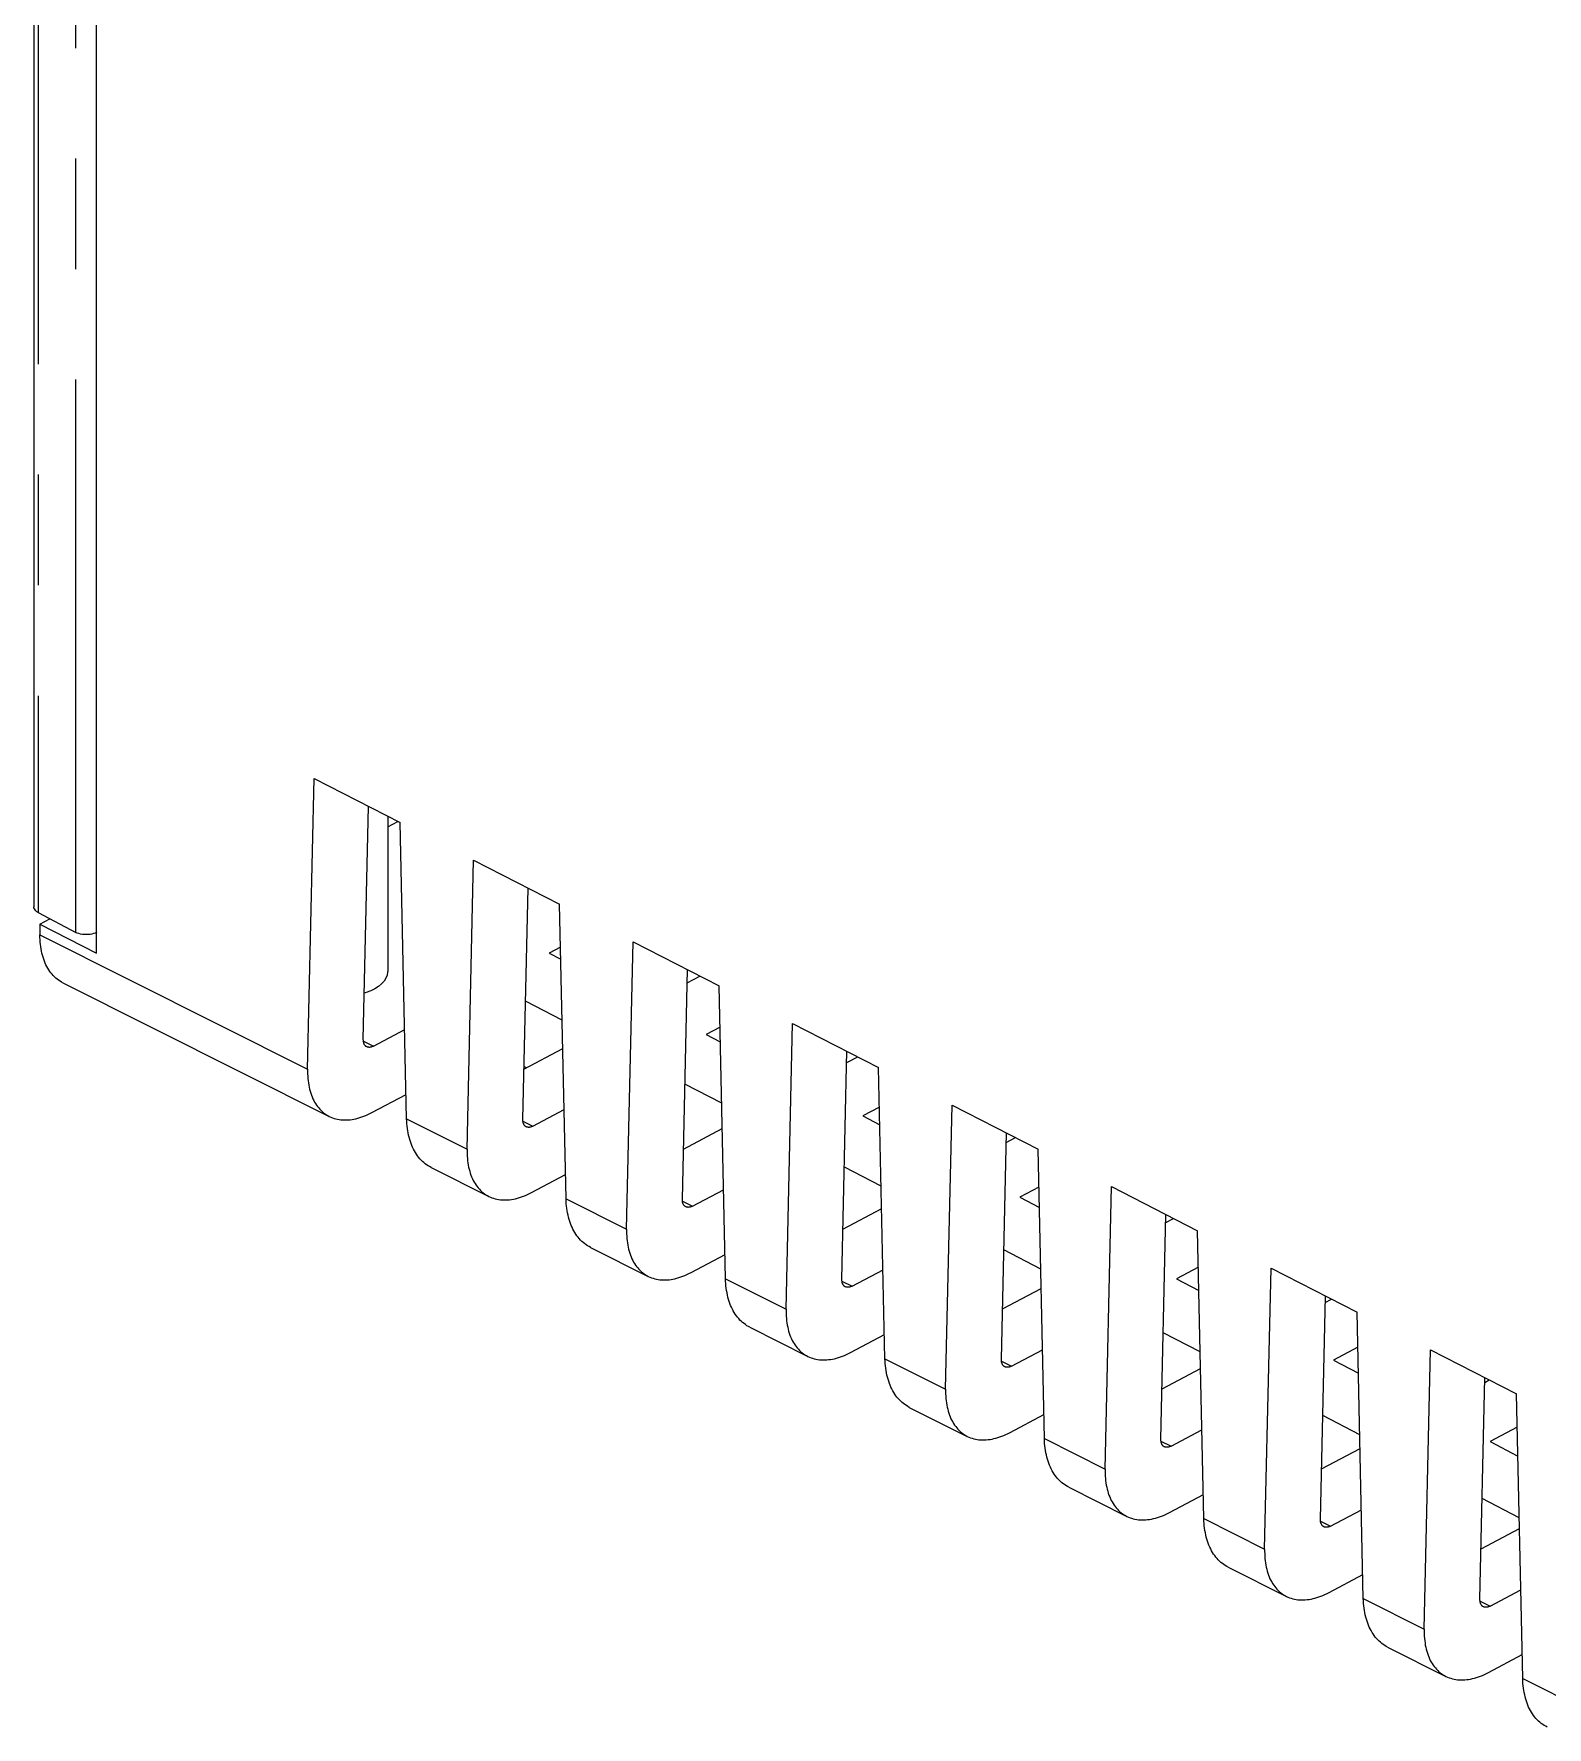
# Model space of a CAD drawing. Extents: x 0 to 34, y -0.3 to 21.7.
# Drawn here: x 26.034 to 27.954, y 6.293 to 8.441 of the extents above; entities that cross this region are included whole.
import ezdxf

# ---------------------------------------------------------------- set-up
doc = ezdxf.new("R2010")
doc.units = 0
doc.header["$LTSCALE"] = 1.87
doc.linetypes.add('CENTER', pattern=[0.6, 0.375, -0.075, 0.075, -0.075])
doc.layers.get('0').update_dxf_attribs({"linetype": 'CONTINUOUS'})
doc.layers.add('DEFAULT_1', color=7, linetype='CENTER')

msp = doc.modelspace()

# ---------------------------------------------------------------- linework, layer by layer
at = {"color": 7, "linetype": 'CONTINUOUS'}
for p, q in [((26.0337, 10.9726), (26.0337, 7.3338)), ((26.1134, 7.2753), (26.1134, 10.9306)), ((26.381, 7.128), (26.3893, 7.4966)), ((26.3893, 7.4966), (26.4985, 7.4407)), ((26.4517, 7.1658), (26.4584, 7.4613)), ((26.4827, 7.4488), (26.4827, 7.2523)), ((26.4827, 7.4353), (26.4957, 7.4422)), ((26.5067, 7.065), (26.4985, 7.4407)), ((26.5834, 7.0265), (26.5916, 7.3931)), ((26.5916, 7.3931), (26.7008, 7.3372)), ((26.6541, 7.0643), (26.6607, 7.3577)), ((26.0392, 7.3268), (26.087, 7.3015)), ((26.709, 6.9635), (26.7008, 7.3372)), ((26.0414, 7.3121), (26.0542, 7.3188)), ((26.0414, 7.3121), (26.1134, 7.2753)), ((26.0414, 7.3121), (26.0414, 7.2983)), ((26.702, 7.2829), (26.6877, 7.2753)), ((26.7858, 6.9251), (26.794, 7.2895)), ((26.794, 7.2895), (26.9032, 7.2337)), ((26.6877, 7.2753), (26.7024, 7.2677)), ((26.8565, 6.9628), (26.8631, 7.2542)), ((26.8627, 7.2376), (26.8788, 7.2461)), ((26.0707, 7.2374), (26.4085, 7.068)), ((26.9113, 6.8621), (26.9032, 7.2337)), ((26.7041, 7.1899), (26.6575, 7.2141)), ((26.4646, 7.1571), (26.5043, 7.1781)), ((26.9043, 7.1813), (26.8867, 7.172)), ((26.9882, 6.8236), (26.9963, 7.186)), ((26.9963, 7.186), (27.1055, 7.1301)), ((26.6555, 7.1279), (26.7049, 7.154)), ((26.8867, 7.172), (26.9047, 7.1626)), ((27.0589, 6.8613), (27.0654, 7.1506)), ((27.0651, 7.1362), (27.0791, 7.1436)), ((26.6588, 7.1296), (26.6556, 7.1313)), ((27.1136, 6.7606), (27.1055, 7.1301)), ((26.4627, 7.073), (26.5061, 7.0959)), ((26.9065, 7.0847), (26.8598, 7.109)), ((26.667, 7.0556), (26.7066, 7.0766)), ((27.1066, 7.0798), (27.0856, 7.0687)), ((27.0856, 7.0687), (27.1071, 7.0575)), ((27.1906, 6.7221), (27.1987, 7.0824)), ((27.1987, 7.0824), (27.3079, 7.0266)), ((26.8579, 7.0265), (26.9072, 7.0526)), ((27.2613, 6.7599), (27.2677, 7.0471)), ((27.2675, 7.0348), (27.2794, 7.0411)), ((27.3159, 6.6592), (27.3079, 7.0266)), ((27.1088, 6.9796), (27.0621, 7.0038)), ((26.5377, 7.0033), (26.6109, 6.9665)), ((26.6651, 6.9715), (26.7084, 6.9944)), ((26.8694, 6.9541), (26.9089, 6.975)), ((27.3089, 6.9783), (27.2846, 6.9654)), ((27.2846, 6.9654), (27.3095, 6.9524)), ((27.393, 6.6206), (27.401, 6.9789)), ((27.401, 6.9789), (27.5102, 6.923)), ((27.0603, 6.9251), (27.1095, 6.9511)), ((27.4637, 6.6584), (27.4701, 6.9435)), ((27.4699, 6.9334), (27.4797, 6.9386)), ((27.5182, 6.5578), (27.5102, 6.923)), ((26.74, 6.9018), (26.8133, 6.865)), ((27.3112, 6.8744), (27.2644, 6.8987)), ((26.8675, 6.87), (26.9107, 6.8928)), ((27.5112, 6.8767), (27.4835, 6.862)), ((27.5953, 6.5191), (27.6034, 6.8753)), ((27.6034, 6.8753), (27.7126, 6.8195)), ((27.0718, 6.8526), (27.1112, 6.8735)), ((27.4835, 6.862), (27.5119, 6.8473)), ((27.2627, 6.8237), (27.3118, 6.8497)), ((27.6661, 6.5569), (27.6724, 6.84)), ((27.6723, 6.832), (27.68, 6.8361)), ((27.7205, 6.4563), (27.7126, 6.8195)), ((26.9422, 6.8004), (27.0157, 6.7635)), ((27.0699, 6.7685), (27.113, 6.7913)), ((27.5136, 6.7692), (27.4667, 6.7936)), ((27.2742, 6.7512), (27.3135, 6.772)), ((27.7135, 6.7752), (27.6825, 6.7587)), ((27.7977, 6.4176), (27.8057, 6.7718)), ((27.8057, 6.7718), (27.9149, 6.7159)), ((27.4651, 6.7223), (27.5141, 6.7482)), ((27.6825, 6.7587), (27.7143, 6.7422)), ((27.8685, 6.4554), (27.8748, 6.7364)), ((27.8747, 6.7306), (27.8803, 6.7336)), ((27.9228, 6.3549), (27.9149, 6.7159)), ((27.1445, 6.6989), (27.2181, 6.6621)), ((27.2723, 6.667), (27.3153, 6.6898)), ((27.716, 6.6641), (27.669, 6.6885)), ((27.4766, 6.6497), (27.5158, 6.6704)), ((27.9158, 6.6736), (27.8814, 6.6554)), ((27.6675, 6.6209), (27.7164, 6.6468)), ((27.8814, 6.6554), (27.9166, 6.6371)), ((27.3468, 6.5975), (27.4205, 6.5606)), ((27.4747, 6.5655), (27.5176, 6.5882)), ((27.9184, 6.5589), (27.8713, 6.5834)), ((27.679, 6.5482), (27.7181, 6.5689)), ((27.8699, 6.5195), (27.9187, 6.5453)), ((27.5491, 6.496), (27.6229, 6.4591)), ((27.6771, 6.464), (27.7199, 6.4867)), ((27.8814, 6.4467), (27.9204, 6.4673)), ((27.7514, 6.3946), (27.8253, 6.3576)), ((27.8795, 6.3625), (27.9222, 6.3852))]:
    msp.add_line(p, q, dxfattribs=at)
for points in [[(26.0392, 7.3268), (26.0376, 7.3277), (26.0362, 7.3288), (26.0352, 7.3299), (26.0344, 7.3312), (26.0339, 7.3325), (26.0337, 7.3338)], [(26.0707, 7.2374), (26.0688, 7.2384), (26.067, 7.2395), (26.0651, 7.2408), (26.0634, 7.2421), (26.0616, 7.2435), (26.06, 7.245), (26.0584, 7.2466), (26.0569, 7.2483), (26.0554, 7.2501), (26.054, 7.252), (26.0527, 7.2539), (26.0514, 7.256), (26.0502, 7.2581), (26.0491, 7.2603), (26.0481, 7.2626), (26.0471, 7.2649), (26.0462, 7.2674), (26.0454, 7.2699), (26.0446, 7.2724), (26.044, 7.2751), (26.0434, 7.2778), (26.0429, 7.2806), (26.0424, 7.2834), (26.0421, 7.2863), (26.0418, 7.2892), (26.0416, 7.2922), (26.0415, 7.2952), (26.0414, 7.2983)], [(26.1135, 7.3015), (26.1116, 7.3006), (26.1096, 7.2999), (26.1074, 7.2993), (26.1051, 7.2989), (26.1026, 7.2986), (26.1002, 7.2986), (26.0977, 7.2986), (26.0953, 7.2989), (26.093, 7.2993), (26.0908, 7.2999), (26.0888, 7.3006), (26.087, 7.3015)], [(26.4827, 7.2523), (26.4826, 7.2509), (26.4819, 7.247), (26.4803, 7.2433), (26.478, 7.2397), (26.4748, 7.2362), (26.471, 7.233), (26.4664, 7.23), (26.4612, 7.2273), (26.4555, 7.225), (26.453, 7.2242)], [(26.4561, 7.1563), (26.4556, 7.1566), (26.4551, 7.1569), (26.4547, 7.1572), (26.4543, 7.1576), (26.454, 7.158), (26.4536, 7.1584), (26.4533, 7.1589), (26.453, 7.1594), (26.4528, 7.1599), (26.4525, 7.1605), (26.4523, 7.1611), (26.4522, 7.1617), (26.452, 7.1623), (26.4519, 7.163), (26.4518, 7.1637), (26.4518, 7.1644), (26.4517, 7.1651), (26.4517, 7.1658)], [(26.4646, 7.1571), (26.464, 7.1568), (26.4634, 7.1565), (26.4627, 7.1563), (26.4621, 7.1561), (26.4615, 7.1559), (26.4609, 7.1558), (26.4603, 7.1557), (26.4597, 7.1556), (26.4592, 7.1556), (26.4586, 7.1557), (26.4581, 7.1557), (26.4575, 7.1558), (26.457, 7.156), (26.4565, 7.1561), (26.4561, 7.1563)], [(26.381, 7.128), (26.381, 7.125), (26.381, 7.122), (26.3812, 7.119), (26.3814, 7.1161), (26.3817, 7.1133), (26.382, 7.1105), (26.3825, 7.1077), (26.383, 7.1051), (26.3836, 7.1025), (26.3843, 7.0999), (26.385, 7.0975), (26.3859, 7.0951), (26.3868, 7.0927), (26.3878, 7.0905), (26.3888, 7.0883), (26.3899, 7.0862), (26.3911, 7.0842), (26.3924, 7.0823), (26.3937, 7.0804), (26.3951, 7.0787), (26.3966, 7.077), (26.3982, 7.0754), (26.3998, 7.0739), (26.4014, 7.0726), (26.4031, 7.0713), (26.4049, 7.0701), (26.4068, 7.069), (26.4085, 7.068)], [(26.4085, 7.068), (26.4106, 7.0671), (26.4126, 7.0662), (26.4146, 7.0655), (26.4167, 7.0649), (26.4189, 7.0644), (26.4211, 7.064), (26.4233, 7.0637), (26.4255, 7.0636), (26.4278, 7.0635), (26.4302, 7.0635), (26.4326, 7.0636), (26.435, 7.0638), (26.4374, 7.0642), (26.4398, 7.0646), (26.4423, 7.0651), (26.4448, 7.0657), (26.4473, 7.0665), (26.4499, 7.0673), (26.4524, 7.0682), (26.455, 7.0693), (26.4576, 7.0704), (26.4601, 7.0716), (26.4627, 7.073)], [(26.5377, 7.0033), (26.5358, 7.0043), (26.5339, 7.0054), (26.532, 7.0066), (26.5302, 7.008), (26.5284, 7.0094), (26.5267, 7.011), (26.525, 7.0126), (26.5235, 7.0143), (26.5219, 7.0161), (26.5205, 7.018), (26.5191, 7.02), (26.5178, 7.0221), (26.5165, 7.0243), (26.5154, 7.0265), (26.5143, 7.0288), (26.5132, 7.0312), (26.5123, 7.0337), (26.5114, 7.0362), (26.5106, 7.0388), (26.5098, 7.0415), (26.5092, 7.0442), (26.5086, 7.047), (26.5081, 7.0499), (26.5077, 7.0528), (26.5073, 7.0558), (26.507, 7.0588), (26.5069, 7.0619), (26.5067, 7.065)], [(26.6585, 7.0549), (26.658, 7.0551), (26.6575, 7.0554), (26.6571, 7.0557), (26.6567, 7.0561), (26.6564, 7.0565), (26.656, 7.0569), (26.6557, 7.0574), (26.6554, 7.0579), (26.6552, 7.0584), (26.6549, 7.059), (26.6547, 7.0596), (26.6546, 7.0602), (26.6544, 7.0608), (26.6543, 7.0615), (26.6542, 7.0622), (26.6541, 7.0629), (26.6541, 7.0636), (26.6541, 7.0643)], [(26.667, 7.0556), (26.6664, 7.0553), (26.6658, 7.055), (26.6651, 7.0548), (26.6645, 7.0546), (26.6639, 7.0544), (26.6633, 7.0543), (26.6627, 7.0542), (26.6621, 7.0541), (26.6615, 7.0541), (26.661, 7.0542), (26.6604, 7.0542), (26.6599, 7.0543), (26.6594, 7.0545), (26.6589, 7.0547), (26.6585, 7.0549)], [(26.5834, 7.0265), (26.5834, 7.0235), (26.5834, 7.0205), (26.5835, 7.0175), (26.5838, 7.0146), (26.584, 7.0118), (26.5844, 7.009), (26.5849, 7.0063), (26.5854, 7.0036), (26.586, 7.001), (26.5867, 6.9984), (26.5874, 6.996), (26.5883, 6.9936), (26.5892, 6.9912), (26.5901, 6.989), (26.5912, 6.9868), (26.5923, 6.9847), (26.5935, 6.9827), (26.5948, 6.9808), (26.5961, 6.9789), (26.5975, 6.9772), (26.599, 6.9755), (26.6005, 6.9739), (26.6021, 6.9725), (26.6038, 6.9711), (26.6055, 6.9698), (26.6073, 6.9686), (26.6091, 6.9675), (26.6109, 6.9665)], [(26.6109, 6.9665), (26.613, 6.9656), (26.615, 6.9648), (26.617, 6.9641), (26.6191, 6.9635), (26.6213, 6.963), (26.6234, 6.9626), (26.6257, 6.9623), (26.6279, 6.9621), (26.6302, 6.962), (26.6326, 6.962), (26.6349, 6.9621), (26.6373, 6.9623), (26.6398, 6.9627), (26.6422, 6.9631), (26.6447, 6.9636), (26.6472, 6.9643), (26.6497, 6.965), (26.6523, 6.9658), (26.6548, 6.9668), (26.6574, 6.9678), (26.66, 6.9689), (26.6625, 6.9701), (26.6651, 6.9715)], [(26.74, 6.9018), (26.7381, 6.9028), (26.7362, 6.904), (26.7343, 6.9052), (26.7325, 6.9066), (26.7307, 6.908), (26.729, 6.9095), (26.7273, 6.9112), (26.7258, 6.9129), (26.7242, 6.9147), (26.7228, 6.9166), (26.7214, 6.9186), (26.7201, 6.9207), (26.7188, 6.9228), (26.7177, 6.9251), (26.7166, 6.9274), (26.7155, 6.9298), (26.7146, 6.9322), (26.7137, 6.9348), (26.7129, 6.9374), (26.7121, 6.94), (26.7115, 6.9428), (26.7109, 6.9456), (26.7104, 6.9484), (26.71, 6.9514), (26.7096, 6.9543), (26.7093, 6.9573), (26.7092, 6.9604), (26.709, 6.9635)], [(26.8609, 6.9534), (26.8604, 6.9536), (26.8599, 6.9539), (26.8595, 6.9543), (26.8591, 6.9546), (26.8588, 6.955), (26.8584, 6.9555), (26.8581, 6.9559), (26.8578, 6.9564), (26.8576, 6.9569), (26.8573, 6.9575), (26.8571, 6.9581), (26.8569, 6.9587), (26.8568, 6.9593), (26.8567, 6.96), (26.8566, 6.9607), (26.8565, 6.9614), (26.8565, 6.9621), (26.8565, 6.9628)], [(26.8694, 6.9541), (26.8688, 6.9538), (26.8682, 6.9535), (26.8675, 6.9533), (26.8669, 6.9531), (26.8663, 6.9529), (26.8657, 6.9528), (26.8651, 6.9527), (26.8645, 6.9527), (26.8639, 6.9526), (26.8634, 6.9527), (26.8628, 6.9527), (26.8623, 6.9528), (26.8618, 6.953), (26.8613, 6.9532), (26.8609, 6.9534)], [(26.7858, 6.9251), (26.7858, 6.922), (26.7858, 6.919), (26.7859, 6.916), (26.7861, 6.9131), (26.7864, 6.9103), (26.7868, 6.9075), (26.7872, 6.9048), (26.7878, 6.9021), (26.7884, 6.8995), (26.7891, 6.8969), (26.7898, 6.8945), (26.7906, 6.8921), (26.7916, 6.8897), (26.7925, 6.8875), (26.7936, 6.8853), (26.7947, 6.8832), (26.7959, 6.8812), (26.7972, 6.8793), (26.7985, 6.8774), (26.7999, 6.8757), (26.8014, 6.874), (26.8029, 6.8724), (26.8045, 6.871), (26.8062, 6.8696), (26.8079, 6.8683), (26.8097, 6.8671), (26.8115, 6.866), (26.8133, 6.865)], [(26.8133, 6.865), (26.8154, 6.8641), (26.8174, 6.8633), (26.8194, 6.8626), (26.8215, 6.862), (26.8236, 6.8615), (26.8258, 6.8611), (26.8281, 6.8608), (26.8303, 6.8606), (26.8326, 6.8605), (26.835, 6.8605), (26.8373, 6.8606), (26.8397, 6.8608), (26.8422, 6.8612), (26.8446, 6.8616), (26.8471, 6.8621), (26.8496, 6.8628), (26.8521, 6.8635), (26.8547, 6.8643), (26.8572, 6.8653), (26.8598, 6.8663), (26.8623, 6.8674), (26.8649, 6.8687), (26.8675, 6.87)], [(26.9422, 6.8004), (26.9404, 6.8014), (26.9385, 6.8025), (26.9366, 6.8038), (26.9348, 6.8051), (26.933, 6.8066), (26.9313, 6.8081), (26.9296, 6.8097), (26.9281, 6.8114), (26.9265, 6.8133), (26.9251, 6.8152), (26.9237, 6.8171), (26.9224, 6.8192), (26.9211, 6.8214), (26.92, 6.8236), (26.9189, 6.8259), (26.9178, 6.8283), (26.9169, 6.8308), (26.916, 6.8333), (26.9152, 6.8359), (26.9144, 6.8386), (26.9138, 6.8413), (26.9132, 6.8441), (26.9127, 6.847), (26.9123, 6.8499), (26.9119, 6.8529), (26.9116, 6.8559), (26.9114, 6.859), (26.9113, 6.8621)], [(27.0632, 6.8519), (27.0628, 6.8521), (27.0623, 6.8524), (27.0619, 6.8528), (27.0615, 6.8531), (27.0612, 6.8535), (27.0608, 6.854), (27.0605, 6.8544), (27.0602, 6.8549), (27.06, 6.8555), (27.0597, 6.856), (27.0595, 6.8566), (27.0593, 6.8572), (27.0592, 6.8578), (27.0591, 6.8585), (27.059, 6.8592), (27.0589, 6.8599), (27.0589, 6.8606), (27.0589, 6.8613)], [(27.0718, 6.8526), (27.0712, 6.8523), (27.0705, 6.8521), (27.0699, 6.8518), (27.0693, 6.8516), (27.0687, 6.8514), (27.0681, 6.8513), (27.0675, 6.8512), (27.0669, 6.8512), (27.0663, 6.8512), (27.0658, 6.8512), (27.0652, 6.8512), (27.0647, 6.8513), (27.0642, 6.8515), (27.0637, 6.8517), (27.0632, 6.8519)], [(26.9882, 6.8236), (26.9881, 6.8205), (26.9882, 6.8175), (26.9883, 6.8146), (26.9885, 6.8117), (26.9888, 6.8088), (26.9892, 6.806), (26.9896, 6.8033), (26.9902, 6.8006), (26.9908, 6.798), (26.9914, 6.7955), (26.9922, 6.793), (26.993, 6.7906), (26.9939, 6.7883), (26.9949, 6.786), (26.996, 6.7838), (26.9971, 6.7817), (26.9983, 6.7797), (26.9996, 6.7778), (27.0009, 6.776), (27.0023, 6.7742), (27.0038, 6.7725), (27.0053, 6.771), (27.0069, 6.7695), (27.0086, 6.7681), (27.0103, 6.7668), (27.0121, 6.7656), (27.0139, 6.7645), (27.0157, 6.7636)], [(27.0157, 6.7636), (27.0178, 6.7626), (27.0198, 6.7618), (27.0218, 6.7611), (27.0239, 6.7605), (27.026, 6.76), (27.0282, 6.7596), (27.0305, 6.7593), (27.0327, 6.7591), (27.035, 6.759), (27.0374, 6.759), (27.0397, 6.7591), (27.0421, 6.7594), (27.0446, 6.7597), (27.047, 6.7601), (27.0495, 6.7606), (27.052, 6.7613), (27.0545, 6.762), (27.0571, 6.7628), (27.0596, 6.7638), (27.0622, 6.7648), (27.0647, 6.7659), (27.0673, 6.7672), (27.0699, 6.7685)], [(27.1445, 6.6989), (27.1427, 6.6999), (27.1408, 6.7011), (27.1389, 6.7023), (27.1371, 6.7037), (27.1353, 6.7051), (27.1336, 6.7066), (27.1319, 6.7083), (27.1304, 6.71), (27.1288, 6.7118), (27.1274, 6.7137), (27.126, 6.7157), (27.1247, 6.7178), (27.1234, 6.7199), (27.1223, 6.7222), (27.1212, 6.7245), (27.1201, 6.7269), (27.1192, 6.7293), (27.1183, 6.7319), (27.1175, 6.7345), (27.1167, 6.7372), (27.1161, 6.7399), (27.1155, 6.7427), (27.115, 6.7456), (27.1146, 6.7485), (27.1142, 6.7514), (27.1139, 6.7545), (27.1137, 6.7575), (27.1136, 6.7606)], [(27.2656, 6.7504), (27.2651, 6.7507), (27.2647, 6.7509), (27.2643, 6.7513), (27.2639, 6.7516), (27.2635, 6.752), (27.2632, 6.7525), (27.2629, 6.7529), (27.2626, 6.7534), (27.2623, 6.754), (27.2621, 6.7545), (27.2619, 6.7551), (27.2617, 6.7557), (27.2616, 6.7563), (27.2615, 6.757), (27.2614, 6.7577), (27.2613, 6.7584), (27.2613, 6.7591), (27.2613, 6.7599)], [(27.2742, 6.7512), (27.2736, 6.7508), (27.2729, 6.7506), (27.2723, 6.7503), (27.2717, 6.7501), (27.2711, 6.7499), (27.2705, 6.7498), (27.2699, 6.7497), (27.2693, 6.7497), (27.2687, 6.7497), (27.2682, 6.7497), (27.2676, 6.7498), (27.2671, 6.7499), (27.2666, 6.75), (27.2661, 6.7502), (27.2656, 6.7504)], [(27.1906, 6.7221), (27.1905, 6.719), (27.1906, 6.716), (27.1907, 6.7131), (27.1909, 6.7102), (27.1912, 6.7073), (27.1916, 6.7045), (27.192, 6.7018), (27.1926, 6.6991), (27.1932, 6.6965), (27.1938, 6.694), (27.1946, 6.6915), (27.1954, 6.6891), (27.1963, 6.6868), (27.1973, 6.6845), (27.1984, 6.6823), (27.1995, 6.6803), (27.2007, 6.6782), (27.202, 6.6763), (27.2033, 6.6745), (27.2047, 6.6727), (27.2062, 6.671), (27.2077, 6.6695), (27.2093, 6.668), (27.211, 6.6666), (27.2127, 6.6653), (27.2145, 6.6641), (27.2163, 6.663), (27.2181, 6.6621)], [(27.2181, 6.6621), (27.2202, 6.6611), (27.2222, 6.6603), (27.2242, 6.6596), (27.2263, 6.659), (27.2284, 6.6585), (27.2306, 6.6581), (27.2328, 6.6578), (27.2351, 6.6576), (27.2374, 6.6575), (27.2397, 6.6575), (27.2421, 6.6576), (27.2445, 6.6579), (27.247, 6.6582), (27.2494, 6.6586), (27.2519, 6.6592), (27.2544, 6.6598), (27.2569, 6.6605), (27.2594, 6.6613), (27.262, 6.6623), (27.2646, 6.6633), (27.2671, 6.6644), (27.2697, 6.6657), (27.2723, 6.667)], [(27.3468, 6.5975), (27.345, 6.5985), (27.3431, 6.5996), (27.3412, 6.6009), (27.3394, 6.6022), (27.3376, 6.6037), (27.3359, 6.6052), (27.3342, 6.6068), (27.3327, 6.6086), (27.3311, 6.6104), (27.3297, 6.6123), (27.3283, 6.6143), (27.327, 6.6163), (27.3257, 6.6185), (27.3246, 6.6207), (27.3235, 6.623), (27.3224, 6.6254), (27.3215, 6.6279), (27.3206, 6.6304), (27.3198, 6.633), (27.319, 6.6357), (27.3184, 6.6385), (27.3178, 6.6413), (27.3173, 6.6441), (27.3168, 6.647), (27.3165, 6.65), (27.3162, 6.653), (27.316, 6.6561), (27.3159, 6.6592)], [(27.468, 6.6489), (27.4675, 6.6492), (27.4671, 6.6495), (27.4667, 6.6498), (27.4663, 6.6501), (27.4659, 6.6505), (27.4656, 6.651), (27.4653, 6.6514), (27.465, 6.6519), (27.4647, 6.6525), (27.4645, 6.653), (27.4643, 6.6536), (27.4641, 6.6542), (27.464, 6.6549), (27.4639, 6.6555), (27.4638, 6.6562), (27.4637, 6.6569), (27.4637, 6.6576), (27.4637, 6.6584)], [(27.4766, 6.6497), (27.476, 6.6494), (27.4753, 6.6491), (27.4747, 6.6488), (27.4741, 6.6486), (27.4735, 6.6485), (27.4729, 6.6483), (27.4723, 6.6482), (27.4717, 6.6482), (27.4711, 6.6482), (27.4706, 6.6482), (27.47, 6.6483), (27.4695, 6.6484), (27.469, 6.6485), (27.4685, 6.6487), (27.468, 6.6489)], [(27.393, 6.6206), (27.3929, 6.6175), (27.393, 6.6145), (27.3931, 6.6116), (27.3933, 6.6087), (27.3936, 6.6058), (27.394, 6.603), (27.3944, 6.6003), (27.3949, 6.5976), (27.3956, 6.595), (27.3962, 6.5925), (27.397, 6.59), (27.3978, 6.5876), (27.3987, 6.5853), (27.3997, 6.583), (27.4008, 6.5809), (27.4019, 6.5788), (27.4031, 6.5767), (27.4044, 6.5748), (27.4057, 6.573), (27.4071, 6.5712), (27.4086, 6.5696), (27.4101, 6.568), (27.4117, 6.5665), (27.4134, 6.5651), (27.4151, 6.5638), (27.4169, 6.5626), (27.4187, 6.5615), (27.4205, 6.5606)], [(27.4205, 6.5606), (27.4225, 6.5596), (27.4245, 6.5588), (27.4266, 6.5581), (27.4287, 6.5575), (27.4308, 6.557), (27.433, 6.5566), (27.4352, 6.5563), (27.4375, 6.5561), (27.4398, 6.556), (27.4421, 6.556), (27.4445, 6.5562), (27.4469, 6.5564), (27.4493, 6.5567), (27.4518, 6.5571), (27.4543, 6.5577), (27.4568, 6.5583), (27.4593, 6.559), (27.4618, 6.5599), (27.4644, 6.5608), (27.467, 6.5618), (27.4695, 6.563), (27.4721, 6.5642), (27.4747, 6.5655)], [(27.5491, 6.496), (27.5473, 6.497), (27.5454, 6.4982), (27.5435, 6.4994), (27.5417, 6.5008), (27.5399, 6.5022), (27.5382, 6.5038), (27.5365, 6.5054), (27.535, 6.5071), (27.5334, 6.5089), (27.532, 6.5108), (27.5306, 6.5128), (27.5293, 6.5149), (27.528, 6.517), (27.5269, 6.5193), (27.5257, 6.5216), (27.5247, 6.524), (27.5238, 6.5265), (27.5229, 6.529), (27.5221, 6.5316), (27.5213, 6.5343), (27.5207, 6.537), (27.5201, 6.5398), (27.5196, 6.5427), (27.5191, 6.5456), (27.5188, 6.5486), (27.5185, 6.5516), (27.5183, 6.5546), (27.5182, 6.5578)], [(27.6704, 6.5474), (27.6699, 6.5477), (27.6695, 6.548), (27.6691, 6.5483), (27.6687, 6.5487), (27.6683, 6.5491), (27.668, 6.5495), (27.6677, 6.55), (27.6674, 6.5505), (27.6671, 6.551), (27.6669, 6.5515), (27.6667, 6.5521), (27.6665, 6.5527), (27.6664, 6.5534), (27.6662, 6.554), (27.6662, 6.5547), (27.6661, 6.5554), (27.6661, 6.5561), (27.6661, 6.5569)], [(27.679, 6.5482), (27.6783, 6.5479), (27.6777, 6.5476), (27.6771, 6.5473), (27.6765, 6.5471), (27.6759, 6.547), (27.6753, 6.5468), (27.6747, 6.5467), (27.6741, 6.5467), (27.6735, 6.5467), (27.6729, 6.5467), (27.6724, 6.5468), (27.6719, 6.5469), (27.6714, 6.547), (27.6709, 6.5472), (27.6704, 6.5474)], [(27.5953, 6.5191), (27.5953, 6.516), (27.5954, 6.513), (27.5955, 6.5101), (27.5957, 6.5072), (27.596, 6.5043), (27.5964, 6.5015), (27.5968, 6.4988), (27.5973, 6.4961), (27.5979, 6.4935), (27.5986, 6.491), (27.5994, 6.4885), (27.6002, 6.4861), (27.6011, 6.4838), (27.6021, 6.4815), (27.6032, 6.4794), (27.6043, 6.4773), (27.6055, 6.4753), (27.6068, 6.4733), (27.6081, 6.4715), (27.6095, 6.4697), (27.611, 6.4681), (27.6125, 6.4665), (27.6141, 6.465), (27.6158, 6.4636), (27.6175, 6.4623), (27.6193, 6.4611), (27.6211, 6.46), (27.6229, 6.4591)], [(27.6229, 6.4591), (27.6249, 6.4581), (27.6269, 6.4573), (27.629, 6.4566), (27.6311, 6.456), (27.6332, 6.4555), (27.6354, 6.4551), (27.6376, 6.4548), (27.6399, 6.4546), (27.6422, 6.4545), (27.6445, 6.4545), (27.6469, 6.4547), (27.6493, 6.4549), (27.6517, 6.4552), (27.6542, 6.4556), (27.6567, 6.4562), (27.6592, 6.4568), (27.6617, 6.4575), (27.6642, 6.4584), (27.6668, 6.4593), (27.6693, 6.4603), (27.6719, 6.4615), (27.6745, 6.4627), (27.6771, 6.464)], [(27.7514, 6.3946), (27.7496, 6.3956), (27.7477, 6.3967), (27.7458, 6.398), (27.744, 6.3993), (27.7422, 6.4008), (27.7405, 6.4023), (27.7388, 6.4039), (27.7373, 6.4057), (27.7357, 6.4075), (27.7343, 6.4094), (27.7329, 6.4114), (27.7316, 6.4134), (27.7303, 6.4156), (27.7292, 6.4178), (27.728, 6.4202), (27.727, 6.4225), (27.7261, 6.425), (27.7252, 6.4275), (27.7244, 6.4302), (27.7236, 6.4328), (27.723, 6.4356), (27.7224, 6.4384), (27.7219, 6.4412), (27.7214, 6.4441), (27.7211, 6.4471), (27.7208, 6.4501), (27.7206, 6.4532), (27.7205, 6.4563)], [(27.8728, 6.4459), (27.8723, 6.4462), (27.8719, 6.4465), (27.8715, 6.4468), (27.8711, 6.4472), (27.8707, 6.4476), (27.8704, 6.448), (27.8701, 6.4485), (27.8698, 6.449), (27.8695, 6.4495), (27.8693, 6.45), (27.8691, 6.4506), (27.8689, 6.4512), (27.8688, 6.4519), (27.8686, 6.4525), (27.8686, 6.4532), (27.8685, 6.4539), (27.8685, 6.4546), (27.8685, 6.4554)], [(27.8814, 6.4467), (27.8807, 6.4464), (27.8801, 6.4461), (27.8795, 6.4458), (27.8789, 6.4456), (27.8783, 6.4455), (27.8776, 6.4453), (27.8771, 6.4453), (27.8765, 6.4452), (27.8759, 6.4452), (27.8753, 6.4452), (27.8748, 6.4453), (27.8743, 6.4454), (27.8737, 6.4455), (27.8733, 6.4457), (27.8728, 6.4459)], [(27.7977, 6.4176), (27.7977, 6.4146), (27.7978, 6.4116), (27.7979, 6.4086), (27.7981, 6.4057), (27.7984, 6.4028), (27.7988, 6.4001), (27.7992, 6.3973), (27.7997, 6.3947), (27.8003, 6.392), (27.801, 6.3895), (27.8018, 6.387), (27.8026, 6.3846), (27.8035, 6.3823), (27.8045, 6.38), (27.8055, 6.3779), (27.8067, 6.3758), (27.8079, 6.3738), (27.8091, 6.3718), (27.8105, 6.37), (27.8119, 6.3682), (27.8134, 6.3666), (27.8149, 6.365), (27.8165, 6.3635), (27.8182, 6.3621), (27.8199, 6.3608), (27.8217, 6.3596), (27.8235, 6.3585), (27.8253, 6.3576)], [(27.8253, 6.3576), (27.8273, 6.3566), (27.8293, 6.3558), (27.8314, 6.3551), (27.8335, 6.3545), (27.8356, 6.354), (27.8378, 6.3536), (27.84, 6.3533), (27.8423, 6.3531), (27.8446, 6.353), (27.8469, 6.3531), (27.8493, 6.3532), (27.8517, 6.3534), (27.8541, 6.3537), (27.8566, 6.3542), (27.8591, 6.3547), (27.8616, 6.3553), (27.8641, 6.356), (27.8666, 6.3569), (27.8692, 6.3578), (27.8717, 6.3588), (27.8743, 6.36), (27.8769, 6.3612), (27.8795, 6.3625)], [(27.9537, 6.2932), (27.9519, 6.2942), (27.95, 6.2953), (27.9481, 6.2965), (27.9463, 6.2979), (27.9445, 6.2993), (27.9428, 6.3009), (27.9411, 6.3025), (27.9396, 6.3042), (27.938, 6.306), (27.9366, 6.3079), (27.9352, 6.3099), (27.9339, 6.312), (27.9326, 6.3142), (27.9315, 6.3164), (27.9303, 6.3187), (27.9293, 6.3211), (27.9284, 6.3236), (27.9275, 6.3261), (27.9267, 6.3287), (27.9259, 6.3314), (27.9253, 6.3341), (27.9247, 6.3369), (27.9242, 6.3398), (27.9237, 6.3427), (27.9234, 6.3457), (27.9231, 6.3487), (27.9229, 6.3518), (27.9228, 6.3549)]]:
    msp.add_lwpolyline(points, dxfattribs=at)
at = {"layer": 'DEFAULT_1', "color": 7, "linetype": 'CENTER'}
for p, q in [((26.0392, 10.9678), (26.0392, 7.3268)), ((26.087, 7.3015), (26.087, 10.9436)), ((26.0414, 7.2983), (26.381, 7.128)), ((26.4518, 7.1635), (26.4646, 7.1571)), ((26.5067, 7.065), (26.5834, 7.0265)), ((26.6542, 7.0621), (26.667, 7.0556)), ((26.709, 6.9635), (26.7858, 6.9251)), ((26.8566, 6.9606), (26.8694, 6.9541)), ((26.9113, 6.8621), (26.9882, 6.8236)), ((27.059, 6.8591), (27.0718, 6.8526)), ((27.1136, 6.7606), (27.1906, 6.7221)), ((27.2614, 6.7576), (27.2742, 6.7512)), ((27.3159, 6.6592), (27.393, 6.6206)), ((27.4638, 6.6561), (27.4766, 6.6497)), ((27.5182, 6.5578), (27.5953, 6.5191)), ((27.6662, 6.5546), (27.679, 6.5482)), ((27.7205, 6.4563), (27.7977, 6.4176)), ((27.8686, 6.4531), (27.8814, 6.4467)), ((27.9228, 6.3549), (28.0001, 6.3161))]:
    msp.add_line(p, q, dxfattribs=at)

doc.saveas('drawing.dxf')
